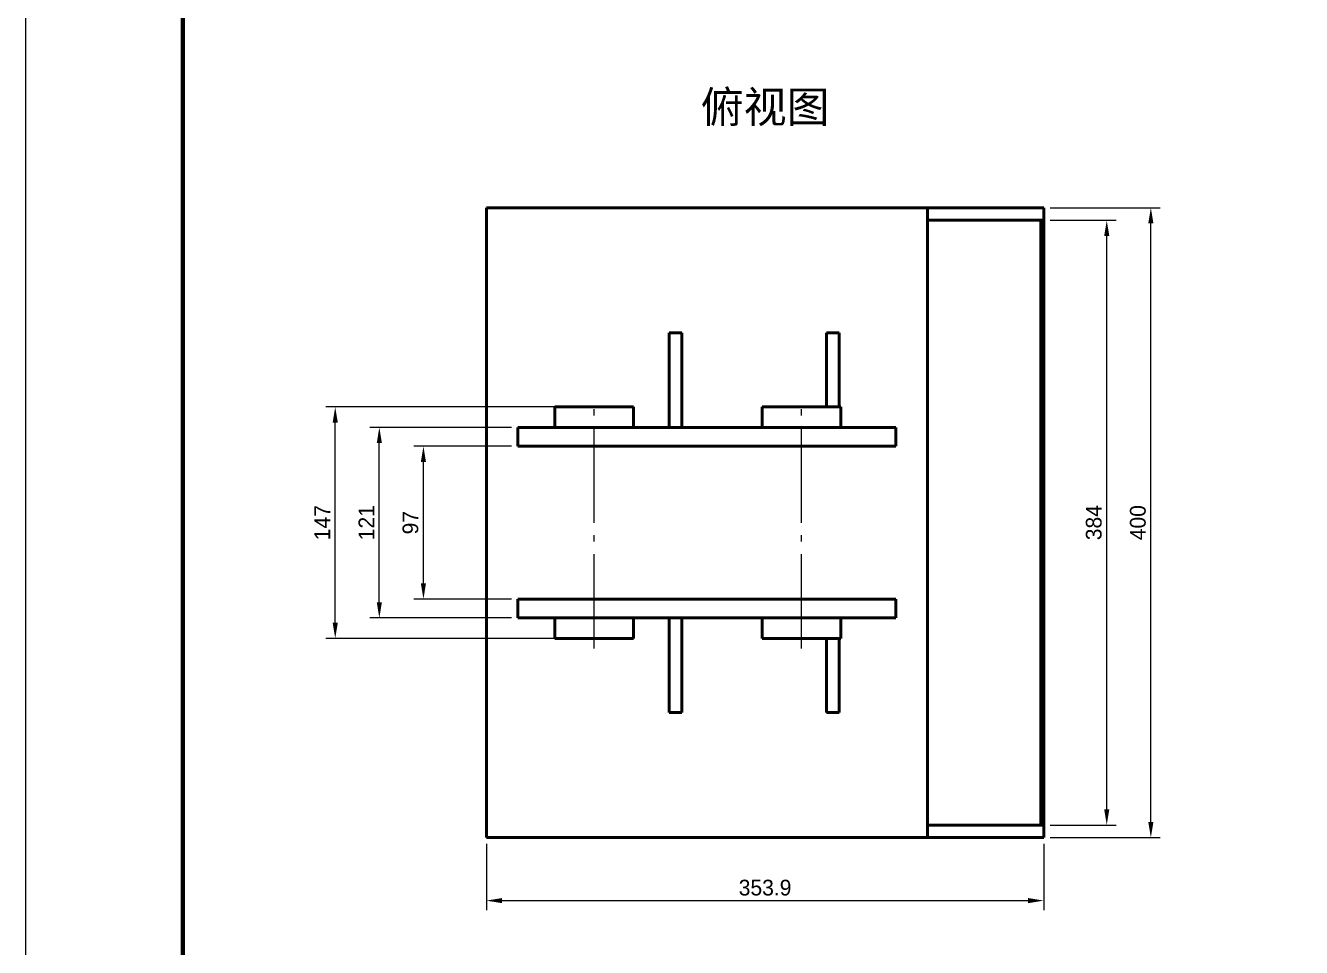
# Model space of a CAD drawing. Header units: millimetres. Extents: x 0 to 3364, y 0 to 2376.
# Drawn here: x 0 to 810, y 1064 to 1649 of the extents above; entities that cross this region are included whole.
import ezdxf
from ezdxf.enums import TextEntityAlignment as Align

# ---------------------------------------------------------------- set-up
doc = ezdxf.new("R2010")
doc.units = ezdxf.units.MM
doc.header["$LTSCALE"] = 4
doc.linetypes.add('GB_CENTER', pattern=[20, 15, -2, 1, -2])
for name, color, linetype, lineweight in [('CENTER', 7, 'GB_CENTER', 18), ('DIM', 7, 'Continuous', 18), ('FRAME', 7, 'Continuous', 70), ('OUTLINE', 7, 'Continuous', 50), ('TEXT', 7, 'Continuous', 25), ('THIN', 7, 'Continuous', 18)]:
    doc.layers.add(name, color=color, linetype=linetype, lineweight=lineweight)
doc.styles.add('CJK', font='wqy-zenhei.ttc')
doc.dimstyles.new('GB', dxfattribs={"dimscale": 4, "dimtxt": 2.5, "dimasz": 2.5, "dimexe": 1.5, "dimexo": 1, "dimgap": 0.8, "dimtad": 1, "dimdec": 1, "dimdsep": 46, "dimtxsty": 'CJK', "dimcen": 2.5, "dimazin": 3, "dimtfac": 1, "dimtmove": 0, "dimatfit": 3, "dimlwd": 18, "dimlwe": 18})

msp = doc.modelspace()

# ---------------------------------------------------------------- linework, layer by layer
at = {"layer": 'CENTER'}
for p, q in [((361.11, 1253.32), (361.11, 1413.32)), ((492.67, 1253.32), (492.67, 1413.32))]:
    msp.add_line(p, q, dxfattribs=at)
at = {"layer": 'FRAME'}
msp.add_lwpolyline([(100, 40), (3324, 40), (3324, 2336), (100, 2336)], close=True, dxfattribs=at)
at = {"layer": 'OUTLINE'}
for points in [[(292.67, 1533.32), (292.67, 1525.32)], [(292.67, 1533.32), (572.67, 1533.32)], [(572.67, 1533.32), (572.67, 1525.32)], [(572.67, 1533.32), (646.58, 1533.32)], [(646.58, 1533.32), (646.58, 1525.32)], [(292.67, 1525.32), (292.67, 1141.32)], [(572.67, 1525.32), (572.67, 1141.32)], [(572.67, 1525.32), (643.94, 1525.32)], [(643.94, 1525.32), (644.62, 1525.32)], [(644.62, 1525.32), (646.58, 1525.32)], [(644.62, 1525.32), (644.62, 1141.32)], [(646.58, 1525.32), (646.58, 1141.32)], [(408.67, 1453.82), (416.67, 1453.82)], [(408.67, 1453.82), (408.67, 1393.82)], [(416.67, 1453.82), (416.67, 1393.82)], [(508.67, 1453.82), (516.67, 1453.82)], [(508.67, 1453.82), (508.67, 1406.82)], [(516.67, 1453.82), (516.67, 1406.82)], [(386.11, 1406.82), (336.11, 1406.82)], [(336.11, 1393.82), (336.11, 1406.82)], [(386.11, 1406.82), (386.11, 1393.82)], [(517.67, 1406.82), (467.67, 1406.82)], [(467.67, 1393.82), (467.67, 1406.82)], [(517.67, 1406.82), (517.67, 1393.82)], [(312.67, 1393.82), (312.67, 1381.82)], [(316.23, 1393.82), (312.67, 1393.82)], [(345.72, 1393.82), (316.23, 1393.82)], [(477.28, 1393.82), (345.72, 1393.82)], [(537.16, 1393.82), (477.28, 1393.82)], [(552.67, 1393.82), (537.16, 1393.82)], [(552.67, 1393.82), (552.67, 1381.82)], [(316.23, 1381.82), (312.67, 1381.82)], [(345.72, 1381.82), (316.23, 1381.82)], [(477.28, 1381.82), (345.72, 1381.82)], [(537.16, 1381.82), (477.28, 1381.82)], [(552.67, 1381.82), (537.16, 1381.82)], [(312.67, 1284.82), (312.67, 1272.82)], [(316.23, 1284.82), (312.67, 1284.82)], [(345.72, 1284.82), (316.23, 1284.82)], [(477.28, 1284.82), (345.72, 1284.82)], [(537.16, 1284.82), (477.28, 1284.82)], [(552.67, 1284.82), (537.16, 1284.82)], [(552.67, 1284.82), (552.67, 1272.82)], [(316.23, 1272.82), (312.67, 1272.82)], [(345.72, 1272.82), (316.23, 1272.82)], [(336.11, 1259.82), (336.11, 1272.82)], [(477.28, 1272.82), (345.72, 1272.82)], [(386.11, 1272.82), (386.11, 1259.82)], [(408.67, 1212.82), (408.67, 1272.82)], [(416.67, 1212.82), (416.67, 1272.82)], [(467.67, 1259.82), (467.67, 1272.82)], [(537.16, 1272.82), (477.28, 1272.82)], [(517.67, 1272.82), (517.67, 1259.82)], [(552.67, 1272.82), (537.16, 1272.82)], [(386.11, 1259.82), (336.11, 1259.82)], [(517.67, 1259.82), (467.67, 1259.82)], [(508.67, 1212.82), (508.67, 1259.82)], [(516.67, 1212.82), (516.67, 1259.82)], [(408.67, 1212.82), (416.67, 1212.82)], [(508.67, 1212.82), (516.67, 1212.82)], [(292.67, 1141.32), (292.67, 1133.32)], [(572.67, 1141.32), (572.67, 1133.32)], [(572.67, 1141.32), (643.94, 1141.32)], [(643.94, 1141.32), (644.62, 1141.32)], [(644.62, 1141.32), (646.58, 1141.32)], [(646.58, 1141.32), (646.58, 1133.32)], [(292.67, 1133.32), (572.67, 1133.32)], [(572.67, 1133.32), (646.58, 1133.32)]]:
    msp.add_lwpolyline(points, dxfattribs=at)
at = {"layer": 'THIN'}
msp.add_lwpolyline([(0, 0), (3364, 0), (3364, 2376), (0, 2376)], close=True, dxfattribs=at)

# ---------------------------------------------------------------- texts
at = {"layer": 'TEXT', "style": 'CJK'}
msp.add_text('俯视图', height=20, dxfattribs=at).set_placement((469.63, 1581.32), align=Align.BOTTOM_CENTER)

# ---------------------------------------------------------------- dimensions: what is measured, and where the dimension line sits
at = {"layer": 'DIM'}
for base, p1, p2 in [((714.58, 1133.32), (646.58, 1133.32), (646.58, 1533.32)), ((686.58, 1141.32), (646.58, 1141.32), (646.58, 1525.32)), ((196.67, 1259.82), (361.11, 1259.82), (361.11, 1406.82)), ((224.67, 1272.82), (312.67, 1272.82), (312.67, 1393.82)), ((252.67, 1284.82), (312.67, 1284.82), (312.67, 1381.82))]:
    msp.add_linear_dim(base=base, p1=p1, p2=p2, angle=90, dimstyle='GB', dxfattribs=at).render()
msp.add_linear_dim(base=(292.67, 1093.32), p1=(292.67, 1133.32), p2=(646.58, 1133.32), dimstyle='GB', dxfattribs=at).render()

doc.saveas('drawing.dxf')
